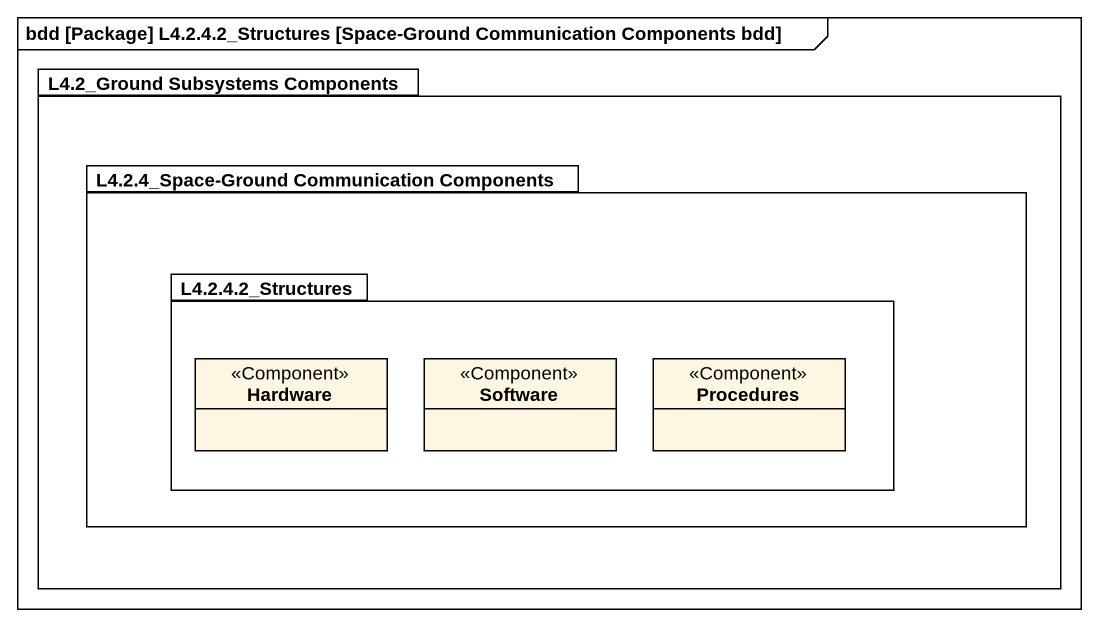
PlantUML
@startuml
mainframe bdd [Package] L4.2.4.2_Structures [Space-Ground Communication Components bdd]
hide circle
hide empty members
package "L4.2_Ground Subsystems Components" as L4_2_Ground_Subsystems {
  package "L4.2.4_Space-Ground Communication Components" as L4_2_4_Space_Ground {
    package "L4.2.4.2_Structures" as L4_2_4_2_Structures {
      class Hardware <<Component>>
      class Software <<Component>>
      class Procedures <<Component>>
    }
  }
}
@enduml
